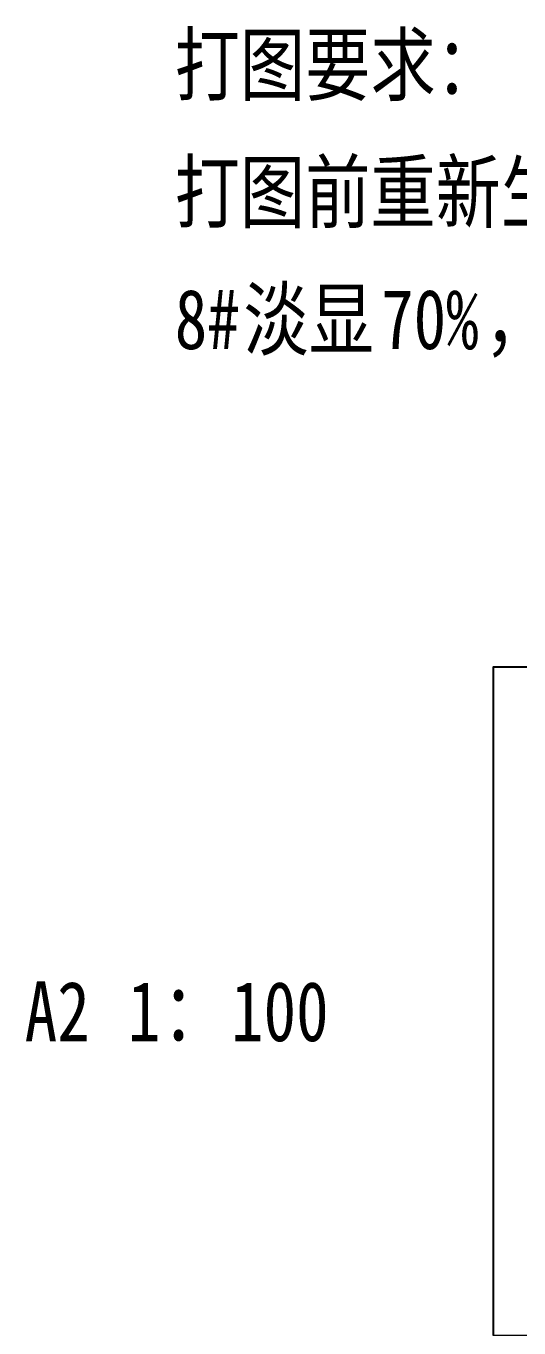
# Model space of a CAD drawing. Extents: x 12300 to 361047, y -1498650 to 1244242.
# Drawn here: x 200707 to 231669, y 133271 to 215099 of the extents above; entities that cross this region are included whole.
import ezdxf

# ---------------------------------------------------------------- set-up
doc = ezdxf.new("R2010")
doc.units = 0
doc.header["$LTSCALE"] = 1000
doc.header["$MEASUREMENT"] = 0
doc.layers.add('TEXT', color=3, linetype='CONTINUOUS')
doc.layers.add('TWT_TITLE', color=7, linetype='CONTINUOUS')
doc.styles.add('-黑体', font='simhei.ttf', dxfattribs={"width": 0.8})

msp = doc.modelspace()

# ---------------------------------------------------------------- linework, layer by layer
at = {"layer": 'TWT_TITLE', "color": 3}
msp.add_lwpolyline([(230046.8, 132796.1), (289446.8, 132796.1), (289446.8, 174796.1), (230046.8, 174796.1)], close=True, dxfattribs=at)

# ---------------------------------------------------------------- texts
at = {"layer": 'TEXT', "color": 1, "style": '-黑体', "width": 0.8}
for s, height, p in [('打图要求：', 3755.27, (210046.8, 210796.1)), ('打图前重新生成一次。', 3755.27, (210046.8, 202796.1)), ('淡显', 3755.27, (214367.5, 194796.1)), ('8#', 3755.27, (210046.8, 194796.1)), ('70%', 3755.27, (223008.9, 194796.1)), ('，', 3755.3, (229489.9, 194796.1)), ('A2', 3755.27, (200620.7, 151296.1)), ('1', 3755.3, (207101.7, 151296.1)), ('100', 3755.27, (213582.7, 151296.1)), ('：', 3755.3, (209262, 151296.1))]:
    msp.add_text(s, height=height, dxfattribs=at).set_placement(p)

doc.saveas('drawing.dxf')
